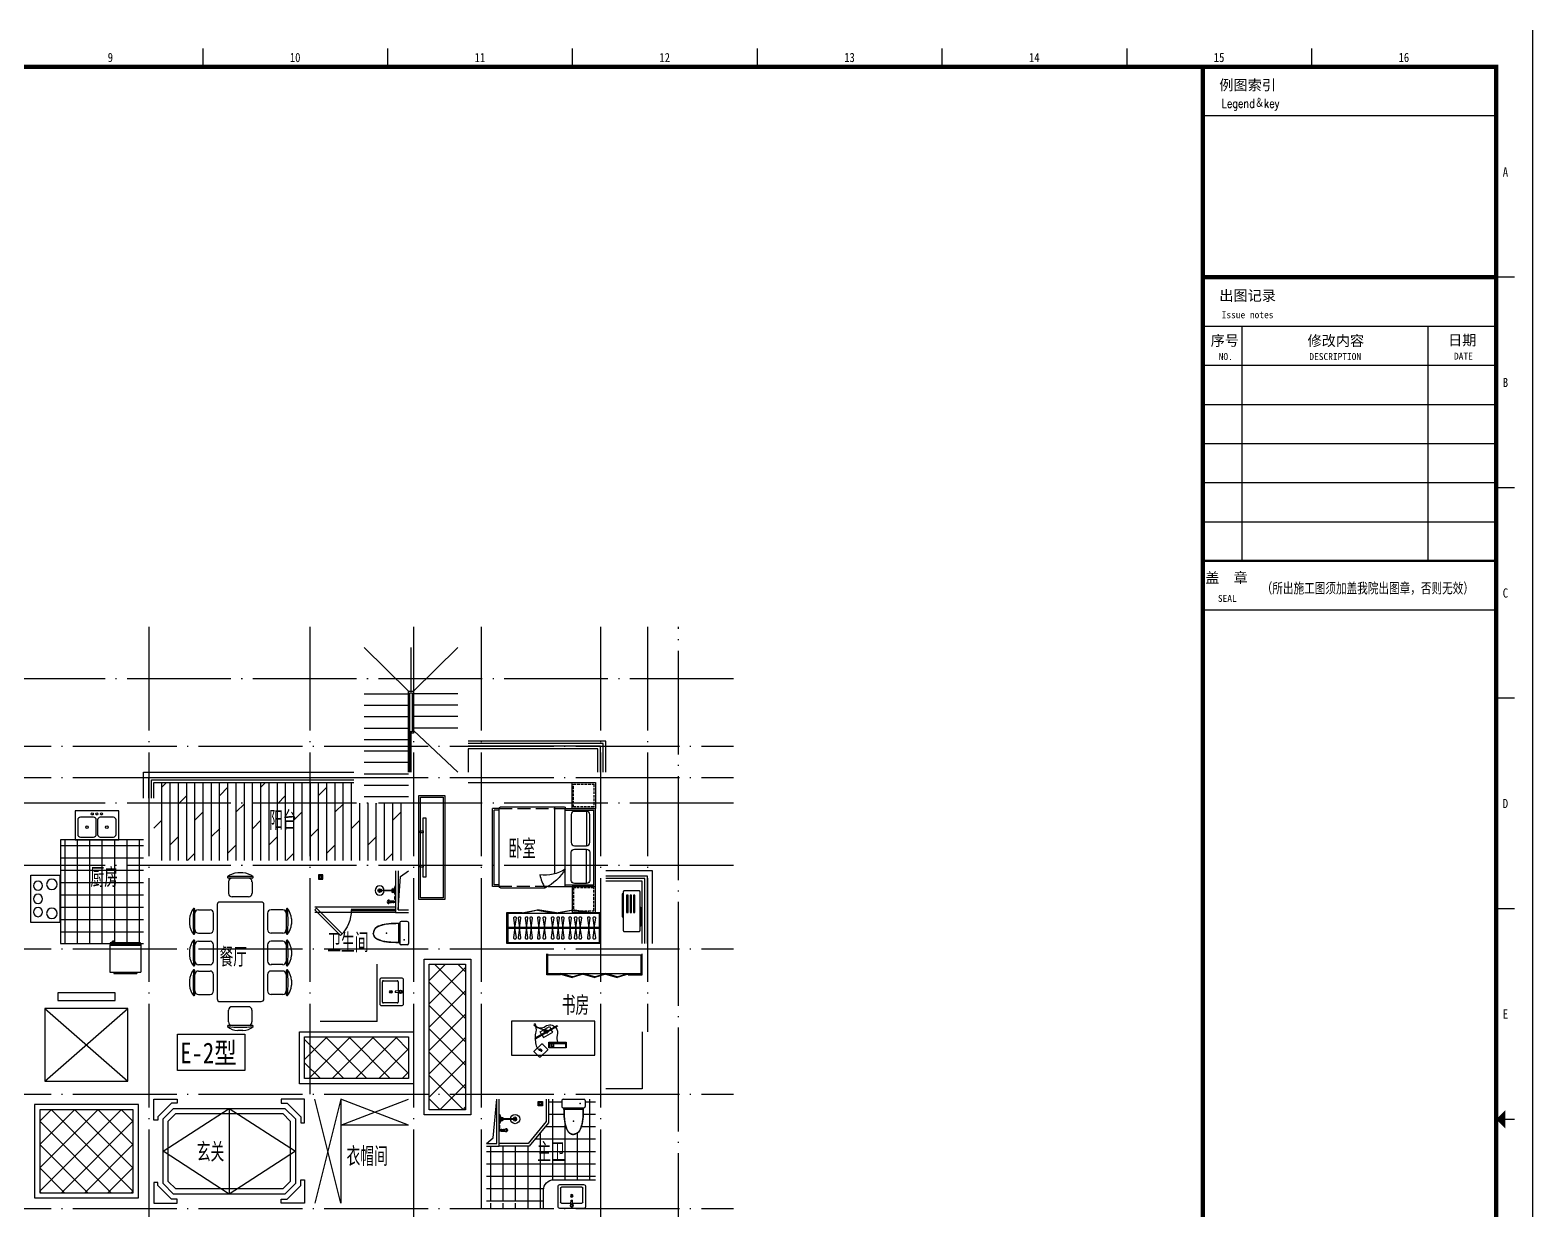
# Model space of a CAD drawing. Extents: x 921942 to 1159542, y -958603 to -790785.
# Drawn here: x 1130604 to 1159542, y -897436 to -874694 of the extents above; entities that cross this region are included whole.
import ezdxf
from ezdxf.enums import TextEntityAlignment as Align

# ---------------------------------------------------------------- set-up
doc = ezdxf.new("R2010")
doc.units = 0
doc.header["$LTSCALE"] = 1000
doc.header["$MEASUREMENT"] = 0
doc.linetypes.add('DASH', pattern=[0.35, 0.25, -0.1])
doc.linetypes.add('DOTE', pattern=[2.42, 2, -0.2, 0.02, -0.2])
doc.layers.get('0').update_dxf_attribs({"linetype": 'CONTINUOUS'})
for name, color, linetype in [('BALCONY', 6, 'CONTINUOUS'), ('DOTE', 1, 'DOTE'), ('PUB_TEXT', 7, 'CONTINUOUS'), ('STAIR', 2, 'CONTINUOUS'), ('TT', 7, 'CONTINUOUS'), ('WINDOW', 4, 'CONTINUOUS'), ('厨卫', 8, 'CONTINUOUS'), ('图框', 255, 'CONTINUOUS'), ('家具', 8, 'CONTINUOUS'), ('平面填充', 250, 'CONTINUOUS'), ('看线', 2, 'CONTINUOUS'), ('空调', 8, 'CONTINUOUS'), ('管道', 8, 'CONTINUOUS'), ('造型墙', 55, 'CONTINUOUS'), ('面积线', 3, 'CONTINUOUS')]:
    doc.layers.add(name, color=color, linetype=linetype)
doc.styles.add('SHEET1', font='romanc.shx', dxfattribs={"width": 0.65, "bigfont": 'tssdchn.shx'})
doc.styles.get("Standard").update_dxf_attribs({"font": 'GBENOR', "bigfont": 'GBCBIG'})
doc.styles.add('TKZ1', font='SIMHEI.TTF', dxfattribs={"width": 0.7})
doc.styles.add('图签栏', font='SimSun.ttf')
doc.styles.add('黑体', font='SIMHEI.TTF', dxfattribs={"width": 0.8})

# ---------------------------------------------------------------- blocks, each defined once
blk = doc.blocks.new('图框2')
at = {"layer": '图框', "color": 0}
for p, q in [((84100, 0), (84100, 59400)), ((47838, 58900), (47838, 58400)), ((52875, 58900), (52875, 58400)), ((57912, 58900), (57912, 58400)), ((62950, 58900), (62950, 58400)), ((67988, 58900), (67988, 58400)), ((73025, 58900), (73025, 58400)), ((78062, 58900), (78062, 58400)), ((75100, 57067), (83100, 57067)), ((75100, 52660), (83100, 52660)), ((83600, 52660), (83100, 52660)), ((75100, 51327), (83100, 51327)), ((76167, 51327), (76167, 44927)), ((81233, 51327), (81233, 44927)), ((75100, 50260), (83100, 50260)), ((75100, 49193), (83100, 49193)), ((75100, 48127), (83100, 48127)), ((75100, 47060), (83100, 47060)), ((83600, 46920), (83100, 46920)), ((75100, 45993), (83100, 45993)), ((75100, 44927), (83100, 44927)), ((75100, 43593), (83100, 43593)), ((75100, 43593), (83100, 43593)), ((83600, 41180), (83100, 41180)), ((83600, 35440), (83100, 35440))]:
    blk.add_line(p, q, dxfattribs=at)
at = {"layer": '图框', "color": 0, "const_width": 120}
blk.add_lwpolyline([(83100, 58400), (2500, 58400), (2500, 1000), (83100, 1000)], close=True, dxfattribs=at)
at = {"layer": '图框', "color": 0}
for points, const_width in [([(75100, 58400), (75100, 1000)], 120), ([(75100, 52660), (83100, 52660)], 120), ([(75100, 44927), (83100, 44927)], 66.7), ([(83350, 29700), (83600, 29700)], 30)]:
    blk.add_lwpolyline(points, dxfattribs=dict(at, const_width=const_width))
blk.add_solid([(83350, 29450), (83350, 29950), (83100, 29700)], dxfattribs=at)
at = {"layer": '图框', "color": 0, "style": 'TKZ1', "width": 0.85}
for s, p in [('9', (45319, 58650)), ('10', (50356, 58650)), ('11', (55394, 58650)), ('12', (60431, 58650)), ('13', (65469, 58650)), ('14', (70506, 58650)), ('15', (75544, 58650)), ('16', (80581, 58650)), ('A', (83350, 55530)), ('B', (83350, 49790)), ('C', (83350, 44050)), ('D', (83350, 38310)), ('E', (83350, 32570))]:
    blk.add_text(s, height=250, dxfattribs=at).set_placement(p, align=Align.MIDDLE)
at = {"layer": '图框', "color": 0, "style": '图签栏'}
for s, height, p in [('例图索引', 282.8, (75551, 57759)), ('出图记录', 282.8, (75551, 52019)), ('Issue notes', 188.55, (75615, 51542)), ('序号', 282.8, (75315, 50792)), ('修改内容', 282.8, (77955, 50787)), ('日期', 282.8, (81788, 50803)), ('NO.', 188.6, (75534, 50402)), ('DESCRIPTION', 188.55, (78005, 50402)), ('DATE', 188.6, (81948, 50413)), ('盖  章', 282.8, (75167, 44324)), ('SEAL', 188.6, (75511, 43809))]:
    blk.add_text(s, height=height, dxfattribs=at).set_placement(p)
at = {"layer": '图框', "color": 0}
for s, height, style, width, p in [('Legend＆key', 240, 'SHEET1', 0.8, (75615, 57282)), ('（所出施工图须加盖我院出图章，否则无效）', 282.83, '图签栏', 0.75, (76705, 44040))]:
    blk.add_text(s, height=height, dxfattribs=dict(at, style=style, width=width)).set_placement(p)
blk = doc.blocks.new('asfdgfhgfh')
at = {"layer": '厨卫', "lineweight": -3}
for p, q in [((-222, -50), (-222, -125)), ((-222, -72), (-192, -72)), ((-192, -50), (-192, -125)), ((-12, -37), (-12, -27)), ((4, -42), (4, -315)), ((14, -315), (14, -42)), ((31, -37), (31, -27))]:
    blk.add_line(p, q, dxfattribs=at)
at = {"layer": '厨卫', "color": 8}
for p, q in [((-6, -37), (-6, -27)), ((24, -34), (24, -27))]:
    blk.add_line(p, q, dxfattribs=at)
at = {"layer": '厨卫', "lineweight": -3}
for points in [[(-195, -40), (-195, -12), (-219, -12), (-219, -40)], [(-1, -27), (-46, -27), (-76, -22), (-76, -12)], [(-76, -12), (94, -12), (94, -22), (64, -27), (19, -27)], [(-19, -61), (-29, -61), (-29, -57), (-19, -57)], [(4, -82), (-19, -82), (-19, -37), (-6, -37)], [(24, -37), (37, -37), (37, -82), (14, -82)], [(37, -57), (47, -57), (47, -61), (37, -61)]]:
    blk.add_lwpolyline(points, dxfattribs=at)
for points in [[(-162, -12), (-162, -22), (-106, -22), (-106, -12)], [(40, -12), (40, -22), (-22, -22), (-22, -12)]]:
    blk.add_lwpolyline(points, close=True, dxfattribs=at)
at = {"layer": '厨卫', "color": 8}
for points in [[(4, -62), (-6, -62), (-6, -34), (-1, -34)], [(19, -34), (24, -34), (24, -62), (14, -62)]]:
    blk.add_lwpolyline(points, dxfattribs=at)
blk.add_lwpolyline([(19, -22), (19, -42), (-1, -42), (-1, -22)], close=True, dxfattribs=at)
for centre, radius in [((-207, -50), 15), ((-207, -99), 15), ((9, -315), 5)]:
    blk.add_circle(centre, radius, dxfattribs=at)
at = {"layer": '厨卫', "lineweight": -3}
blk.add_circle((9, -315), 89.5, dxfattribs=at)
for centre, start, end in [((-239, -119), 286.4181, 340.3267), ((-175, -119), 199.6733, 253.5819)]:
    blk.add_arc(centre, 17.7, start, end, dxfattribs=at)
at = {"layer": '厨卫', "color": 8}
for centre, radius, start, end in [((-207, -50), 17, 133.3359, 208.0725), ((-207, -99), 17, 151.9275, 28.0725), ((-207, -50), 17, 331.9275, 46.6641), ((9, -315), 35, 98.2132, 81.7868), ((9, -315), 9, 123.749, 56.251)]:
    blk.add_arc(centre, radius, start, end, dxfattribs=at)
at = {"layer": '厨卫', "lineweight": -3, "extrusion": (0, 0, -1)}
for centre, major_axis, ratio, start_param, end_param in [((-207, -147), (33.6, 0), 0.612909, -0.37962, 3.521213), ((-207, -138), (31.4, 0), 0.47884, -1.072899, 4.214492)]:
    blk.add_ellipse(centre, major_axis=major_axis, ratio=ratio, start_param=start_param, end_param=end_param, dxfattribs=at)
blk = doc.blocks.new('aswfdgdfh')
at = {"layer": '厨卫'}
blk.add_lwpolyline([(43, -43), (43, 43), (-43, 43), (-43, -43)], close=True, dxfattribs=at)
at = {"layer": '厨卫', "color": 8}
for points in [[(-33, 0), (-33, 1), (-17, 1), (-17, 0)], [(-24, 23), (-22, 24), (-11, 13), (-13, 12)], [(0, 33), (1, 33), (1, 17), (0, 17)], [(23, 24), (24, 22), (13, 11), (12, 13)], [(33, 0), (33, -1), (17, -1), (17, 0)], [(-23, -24), (-24, -22), (-13, -11), (-12, -13)], [(0, -33), (-1, -33), (-1, -17), (0, -17)], [(24, -23), (22, -24), (11, -13), (13, -12)]]:
    blk.add_lwpolyline(points, close=True, dxfattribs=at)
blk.add_circle((0, 0), 36.6, dxfattribs=at)
blk = doc.blocks.new('asfdgfh')
at = {"layer": '厨卫', "ltscale": 100}
for p, q in [((-266, -207, 0), (-266, -92, 0)), ((159, -67, 0), (-241, -67, 0)), ((159, -232, 0), (-241, -232, 0)), ((145, -40, 0), (-228, -40, 0)), ((184, -207, 0), (184, -92, 0))]:
    blk.add_line(p, q, dxfattribs=at)
for centre, radius, start, end in [((-241, -92, 0), 25, 90, 180), ((-241, -207, 0), 25, 180, 270), ((-261, -39, 0), 33.7, 303.6157, 10.847), ((178, -39, 0), 33.9, 169.3113, 235.1347), ((159, -92, 0), 25, 0, 90), ((159, -207, 0), 25, 270, 0)]:
    blk.add_arc(centre, radius, start, end, dxfattribs=at)
for points, knots in [([(-227, -33, 0), (-227, 85, 0), (-226, 243, 0), (-137, 424, 0), (-69, 441, 0), (-41, 448, 0)], [0, 0, 0, 0, 355.24272, 473.249847, 556.576042, 556.576042, 556.576042, 556.576042]), ([(-222, -41, 0), (-222, -2, 0), (-222, 29, 0), (-220, 90, 0), (-219, 121, 0), (-213, 182, 0), (-208, 213, 0), (-198, 258, 0), (-194, 273, 0), (-187, 296, 0), (-184, 303, 0), (-180, 315, 0), (-179, 319, 0), (-176, 326, 0), (-174, 330, 0), (-170, 341, 0), (-167, 348, 0), (-160, 363, 0), (-156, 369, 0), (-148, 382, 0), (-143, 389, 0), (-134, 400, 0), (-129, 405, 0), (-121, 412, 0), (-118, 414, 0), (-112, 418, 0), (-109, 420, 0), (-102, 423, 0), (-99, 425, 0), (-92, 428, 0), (-89, 429, 0), (-78, 433, 0), (-71, 435, 0), (-56, 440, 0), (-48, 441, 0), (-40, 443, 0)], [0, 0, 0, 0, 92.762674, 92.762674, 185.525347, 185.525347, 278.288021, 278.288021, 324.669358, 324.669358, 347.860026, 347.860026, 359.45536, 359.45536, 371.050694, 371.050694, 394.241363, 394.241363, 417.432031, 417.432031, 440.6227, 440.6227, 463.813368, 463.813368, 475.408702, 475.408702, 487.004036, 487.004036, 498.599371, 498.599371, 510.194705, 510.194705, 533.385373, 533.385373, 556.576042, 556.576042, 556.576042, 556.576042]), ([(140, -40, 0), (140, -2, 0), (139, 29, 0), (138, 90, 0), (136, 121, 0), (130, 182, 0), (125, 213, 0), (115, 258, 0), (111, 273, 0), (104, 296, 0), (101, 303, 0), (97, 315, 0), (96, 319, 0), (93, 326, 0), (92, 330, 0), (87, 341, 0), (84, 348, 0), (77, 363, 0), (73, 369, 0), (65, 382, 0), (61, 389, 0), (51, 400, 0), (46, 405, 0), (38, 412, 0), (35, 414, 0), (29, 418, 0), (26, 420, 0), (20, 423, 0), (16, 425, 0), (10, 428, 0), (6, 429, 0), (-4, 433, 0), (-12, 435, 0), (-27, 440, 0), (-35, 441, 0), (-43, 443, 0)], [0, 0, 0, 0, 92.762674, 92.762674, 185.525347, 185.525347, 278.288021, 278.288021, 324.669358, 324.669358, 347.860026, 347.860026, 359.45536, 359.45536, 371.050694, 371.050694, 394.241363, 394.241363, 417.432031, 417.432031, 440.6227, 440.6227, 463.813368, 463.813368, 475.408702, 475.408702, 487.004036, 487.004036, 498.599371, 498.599371, 510.194705, 510.194705, 533.385373, 533.385373, 556.576042, 556.576042, 556.576042, 556.576042]), ([(145, -33, 0), (144, 85, 0), (143, 243, 0), (54, 424, 0), (-13, 441, 0), (-41, 448, 0)], [0, 0, 0, 0, 355.24272, 473.249847, 556.576042, 556.576042, 556.576042, 556.576042])]:
    blk.add_open_spline(points, degree=3, knots=knots, dxfattribs=at)
at = {"layer": '厨卫'}
for p in [(-42, 189, 0), (-171, -149, 0)]:
    blk.add_point(p, dxfattribs=at)
blk = doc.blocks.new('dfdsf')
at = {"layer": '家具'}
for p, q in [((-6119, -27345), (-6119, -27726)), ((-5626, -27307), (-6081, -27307)), ((-5588, -27726), (-5588, -27345)), ((-6081, -27765), (-5626, -27765))]:
    blk.add_line(p, q, dxfattribs=at)
at = {"layer": '家具', "color": 8}
for p, q in [((-6068, -27695), (-6068, -27428)), ((-6049, -27409), (-5869, -27409)), ((-5872, -27364), (-5886, -27364)), ((-5867, -27351), (-5876, -27341)), ((-5867, -27377), (-5876, -27387)), ((-5870, -27392), (-5866, -27466)), ((-5866, -27466), (-5841, -27466)), ((-5854, -27345), (-5854, -27332)), ((-5854, -27383), (-5854, -27396)), ((-5837, -27392), (-5841, -27466)), ((-5831, -27341), (-5840, -27350)), ((-5831, -27387), (-5840, -27377)), ((-5838, -27409), (-5658, -27409)), ((-5835, -27364), (-5821, -27364)), ((-5639, -27428), (-5639, -27695)), ((-5658, -27714), (-6049, -27714))]:
    blk.add_line(p, q, dxfattribs=at)
for centre, radius in [((-5854, -27364), 32.3), ((-5854, -27364), 18.8), ((-5855, -27549), 25.4), ((-5855, -27549), 16)]:
    blk.add_circle(centre, radius, dxfattribs=at)
at = {"layer": '家具'}
for centre, start, end in [((-6081, -27345), 90, 180), ((-5626, -27345), 0, 90), ((-6081, -27726), 180, 270), ((-5626, -27726), 270, 0)]:
    blk.add_arc(centre, 38.1, start, end, dxfattribs=at)
at = {"layer": '家具', "color": 8}
for centre, start, end in [((-6049, -27428), 90, 180), ((-5658, -27428), 0, 90), ((-6049, -27695), 180, 270), ((-5658, -27695), 270, 0)]:
    blk.add_arc(centre, 19.1, start, end, dxfattribs=at)
blk = doc.blocks.new('dgfgf')
at = {"layer": '家具'}
blk.add_lwpolyline([(7597, -62676), (7147, -62676), (7147, -63176), (7597, -63176), (7597, -62676), (7517, -62676)], dxfattribs=at)
at = {"layer": '家具', "color": 251, "linetype": 'DASH', "ltscale": 0.2}
blk.add_lwpolyline([(7567, -62706), (7177, -62706), (7177, -63146), (7567, -63146)], close=True, dxfattribs=at)
blk = doc.blocks.new('A$C72813290')
at = {"layer": '家具'}
for p, q in [((1830, 2030), (599, 2030)), ((779, 753), (779, 2030)), ((579, 2000), (0, 2000)), ((0, 500), (0, 2000)), ((30, 530), (30, 1970)), ((579, 1970), (30, 1970)), ((170, 1945), (170, 1283)), ((579, 500), (579, 2010)), ((1850, 500), (1850, 2000)), ((1850, 2000), (1980, 2000)), ((1850, 1970), (1950, 1970)), ((1950, 530), (1950, 1970)), ((1980, 500), (1980, 2000)), ((170, 555), (170, 1217)), ((912, 500), (0, 500)), ((579, 530), (30, 530)), ((1830, 470), (967, 470)), ((1850, 530), (1950, 530)), ((1850, 500), (1980, 500))]:
    blk.add_line(p, q, dxfattribs=at)
at = {"layer": '家具', "linetype": 'DASH'}
for p, q in [((1850, 2000), (579, 2000)), ((912, 500), (1850, 500))]:
    blk.add_line(p, q, dxfattribs=at)
at = {"layer": '家具'}
for points in [[(170, 1945), (405, 1945, -0.414214), (465, 1885), (465, 1343, -0.414214), (405, 1283), (170, 1283, -0.414214), (110, 1343), (110, 1885, -0.414214)], [(170, 555), (405, 555, 0.414214), (465, 615), (465, 1157, 0.414214), (405, 1217), (170, 1217, 0.414214), (110, 1157), (110, 615, 0.414214)]]:
    blk.add_lwpolyline(points, format="xyb", close=True, dxfattribs=at)
blk.add_lwpolyline([(579, 833, 0.180302), (1071, 725, -0.088637), (967, 470, 28871.271551)], format="xyb", dxfattribs=at)
for centre, radius, start, end in [((599, 2010), 20, 90, 180), ((1819, 2001), 30.7, 357.6884, 69.6917), ((1392, 1313), 944, 210.6075, 243.2773), ((1819, 499), 30.7, 290.3566, 2.3152)]:
    blk.add_arc(centre, radius, start, end, dxfattribs=at)
blk.add_blockref('dgfgf', (-7147, 65176), dxfattribs=at)
at = {"layer": '家具', "xscale": -1, "rotation": 180}
blk.add_blockref('dgfgf', (-7147, -62676), dxfattribs=at)
blk = doc.blocks.new('sderg fhfgjghj')
at = {"layer": '家具'}
blk.add_line((934, 186), (934, 206), dxfattribs=at)
at = {"layer": '家具', "color": 8}
for p, q in [((-553, -83), (1212, -84)), ((-553, -103), (1212, -104))]:
    blk.add_line(p, q, dxfattribs=at)
at = {"layer": '家具'}
for points in [[(-390, 187), (-390, 207), (-573, 207), (-573, -393), (1232, -394), (1232, 206), (934, 206)], [(-388, 187), (934, 186), (1212, 186), (1212, -374), (-553, -373), (-553, 187), (-388, 187)]]:
    blk.add_lwpolyline(points, dxfattribs=at)
at = {"layer": '家具', "color": 8}
for points in [[(-479, -280), (-452, -93), (-479, 93, -0.459921), (-459, 117), (-445, 117, -0.459921), (-425, 93), (-452, -93), (-425, -280, -0.459921), (-445, -303), (-459, -303, -0.459921)], [(-372, -280), (-346, -93), (-372, 93, -0.459921), (-353, 117), (-338, 117, -0.459921), (-319, 93), (-346, -93), (-319, -280, -0.459921), (-338, -303), (-353, -303, -0.459921)], [(-209, -280), (-182, -93), (-209, 93, -0.459921), (-189, 117), (-175, 117, -0.459921), (-155, 93), (-182, -93), (-155, -280, -0.459921), (-175, -303), (-189, -303, -0.459921)], [(-120, -280), (-93, -93), (-120, 93, -0.459921), (-100, 117), (-86, 117, -0.459921), (-66, 93), (-93, -93), (-66, -280, -0.459921), (-86, -303), (-100, -303, -0.459921)], [(-13, -280), (13, -93), (-13, 93, -0.459921), (6, 117), (21, 117, -0.459921), (40, 93), (13, -93), (40, -280, -0.459921), (21, -303), (6, -303, -0.459921)], [(128, -280), (155, -93), (128, 93, -0.459921), (148, 117), (162, 117, -0.459921), (182, 93), (155, -93), (182, -280, -0.459921), (162, -303), (148, -303, -0.459921)], [(217, -280), (244, -93), (217, 93, -0.459921), (236, 117), (251, 117, -0.459921), (270, 93), (244, -93), (270, -280, -0.459921), (251, -303), (236, -303, -0.459921)], [(323, -280), (350, -93), (323, 93, -0.459921), (343, 117), (357, 117, -0.459921), (377, 93), (350, -93), (377, -280, -0.459921), (357, -303), (343, -303, -0.459921)], [(483, -280), (510, -93), (483, 93, -0.459921), (503, 117), (518, 117, -0.459921), (537, 93), (510, -93), (537, -280, -0.459921), (518, -303), (503, -303, -0.459921)], [(590, -280), (617, -93), (590, 93, -0.459921), (610, 117), (624, 117, -0.459921), (644, 93), (617, -93), (644, -280, -0.459921), (624, -303), (610, -303, -0.459921)], [(737, -280), (764, -93), (737, 93, -0.459921), (757, 117), (771, 117, -0.459921), (791, 93), (764, -93), (791, -280, -0.459921), (771, -303), (757, -303, -0.459921)], [(826, -280), (852, -93), (826, 93, -0.459921), (845, 117), (860, 117, -0.459921), (879, 93), (852, -93), (879, -280, -0.459921), (860, -303), (845, -303, -0.459921)], [(961, -280), (988, -93), (961, 93, -0.459921), (981, 117), (995, 117, -0.459921), (1015, 93), (988, -93), (1015, -280, -0.459921), (995, -303), (981, -303, -0.459921)], [(1049, -280), (1076, -93), (1049, 93, -0.459921), (1069, 117), (1083, 117, -0.459921), (1103, 93), (1076, -93), (1103, -280, -0.459921), (1083, -303), (1069, -303, -0.459921)]]:
    blk.add_lwpolyline(points, format="xyb", close=True, dxfattribs=at)
at = {"layer": '家具'}
for points in [[(-388, 196), (-40, 259), (-39, 250), (-386, 187)], [(276, 196), (-40, 259), (-42, 250), (274, 187)], [(278, 196), (640, 259), (642, 249), (280, 186)], [(934, 196), (640, 259), (638, 249), (932, 186)]]:
    blk.add_lwpolyline(points, close=True, dxfattribs=at)
blk = doc.blocks.new('A$C2FB07499')
at = {"layer": '家具', "ltscale": 0.5}
blk.add_lwpolyline([(500, 0), (0, 0), (0, 2000), (500, 2000)], close=True, dxfattribs=at)
at = {"layer": '家具', "color": 251, "ltscale": 40}
for points in [[(470, 30), (30, 30), (30, 1970), (470, 1970)], [(368, 1572), (415, 1572), (415, 428), (368, 428)], [(415, 1381), (480, 1381), (480, 1343), (415, 1343)], [(415, 717), (480, 717), (480, 679), (415, 679)]]:
    blk.add_lwpolyline(points, close=True, dxfattribs=at)
blk = doc.blocks.new('safdgfhgj')
at = {"layer": '家具'}
for p, q in [((-827, -219), (-827, 181)), ((990, 161), (-807, 161)), ((-807, -219), (-807, 161)), ((990, -219), (990, 181)), ((1010, -219), (1010, 181)), ((-556, -219), (-827, -219)), ((-556, -199), (-807, -199)), ((-556, -199), (-556, -219)), ((742, -199), (-556, -199)), ((742, -219), (1010, -219))]:
    blk.add_line(p, q, dxfattribs=at)
for points in [[(-556, -209), (-347, -272), (-345, -262), (-554, -199)], [(-124, -209), (-347, -272), (-348, -262), (-125, -199)], [(-124, -209), (86, -272), (88, -262), (-122, -199)], [(309, -209), (86, -272), (84, -262), (307, -199)], [(309, -209), (519, -272), (520, -262), (311, -199)], [(742, -209), (519, -272), (517, -262), (740, -199)]]:
    blk.add_lwpolyline(points, close=True, dxfattribs=at)
blk.add_lwpolyline([(990, -199), (742, -199), (742, -219)], dxfattribs=at)
blk = doc.blocks.new('空调机')
at = {"layer": '空调', "color": 8}
for p, q in [((2416486, -275315), (2416486, -275325)), ((2416849, -275305), (2416496, -275305)), ((2416859, -275325), (2416859, -275315))]:
    blk.add_line(p, q, dxfattribs=at)
blk.add_lwpolyline([(2416186, -275325), (2416946, -275325, -0.414214), (2416966, -275345), (2416966, -275615, -0.414214), (2416946, -275635), (2416186, -275635, -0.414214), (2416166, -275615), (2416166, -275345, -0.414214)], format="xyb", close=True, dxfattribs=at)
for points in [[(2416256, -275445), (2416592, -275445), (2416592, -275416), (2416256, -275416)], [(2416256, -275511), (2416592, -275511), (2416592, -275482), (2416256, -275482)], [(2416235, -275664), (2416675, -275664), (2416675, -275649), (2416235, -275649)], [(2416256, -275577), (2416592, -275577), (2416592, -275548), (2416256, -275548)]]:
    blk.add_lwpolyline(points, close=True, dxfattribs=at)
for centre, start, end in [((2416496, -275315), 90, 180), ((2416849, -275315), 0, 90)]:
    blk.add_arc(centre, 10, start, end, dxfattribs=at)
blk = doc.blocks.new('monitor')
at = {"layer": '家具'}
for p, q in [((1213982, -498635), (1213982, -498650)), ((1214012, -498635), (1214012, -498650))]:
    blk.add_line(p, q, dxfattribs=at)
for points in [[(1213797, -498665), (1214197, -498665), (1214197, -498650), (1213797, -498650)], [(1213982, -498635), (1214012, -498635), (1214012, -498620), (1213982, -498620)], [(1213987, -498635), (1214007, -498635), (1214007, -498650), (1213987, -498650)]]:
    blk.add_lwpolyline(points, close=True, dxfattribs=at)
for points in [[(1214082, -498650), (1214082, -498605), (1213912, -498605), (1213912, -498650)], [(1214082, -498665), (1214082, -498710), (1213912, -498710), (1213912, -498665)]]:
    blk.add_lwpolyline(points, dxfattribs=at)
for start, end in [(120, 180), (210, 330), (0, 60)]:
    blk.add_arc((1213997, -498650), 30, start, end, dxfattribs=at)
blk = doc.blocks.new('keyborad')
at = {"layer": '家具'}
for points in [[(1214046, -499984), (1214325, -499984), (1214325, -499891), (1214046, -499891)], [(1214055, -499905), (1214247, -499905), (1214247, -499912), (1214055, -499912)], [(1214055, -499920), (1214247, -499920), (1214247, -499977), (1214055, -499977)], [(1214252, -499905), (1214283, -499905), (1214283, -499912), (1214252, -499912)], [(1214252, -499920), (1214283, -499920), (1214283, -499962), (1214252, -499962)], [(1214287, -499920), (1214318, -499920), (1214318, -499977), (1214287, -499977)]]:
    blk.add_lwpolyline(points, close=True, dxfattribs=at)
blk = doc.blocks.new('com')
at = {"layer": '家具'}
for p, q in [((1214280, -499611), (1214282, -499613)), ((1214281, -499613), (1214289, -499632))]:
    blk.add_line(p, q, dxfattribs=at)
for points in [[(1213891, -499544, -0.353754), (1213926, -499692, 0.387634), (1213919, -499858, 0.387634)], [(1213891, -499544, -0.222136), (1213950, -499639, 0.247528), (1214002, -499714, 1.194978)], [(1213891, -499544, 0.157264), (1213998, -499559, -0.115899), (1214201, -499561, -0.228917), (1214276, -499604, 0.669925)], [(1214288, -499653, -0.102482), (1214276, -499632, -0.140335), (1214276, -499620, -0.497592), (1214290, -499614, 0.497592)], [(1214305, -499645, 0.102482), (1214298, -499623, 0.140335), (1214290, -499614, 0.497592), (1214276, -499620, -0.497592)], [(1214305, -499645, -0.825627), (1214288, -499653, -4.21376)], [(1213930, -499869, 0.285337), (1214057, -499894, -0.150591), (1214161, -499902)]]:
    blk.add_lwpolyline(points, format="xyb", dxfattribs=at)
blk.add_lwpolyline([(1214292, -499741), (1214398, -499630, 0.414214), (1214398, -499611), (1214320, -499536, 0.414214), (1214301, -499537), (1214195, -499647, 0.414214), (1214195, -499666), (1214273, -499741, 0.414214)], format="xyb", close=True, dxfattribs=at)
blk.add_lwpolyline([(1214276, -499605), (1214279, -499611), (1214281, -499610), (1214277, -499604)], close=True, dxfattribs=at)
blk.add_circle((1213891, -499544), 15, dxfattribs=at)
blk.add_arc((1214283, -499617), 17, 248.1471, 338.0484, dxfattribs=at)
at = {"layer": '家具', "rotation": 59.99999999993759}
blk.add_blockref('monitor', (175155, -1301750), dxfattribs=at)
at = {"layer": '看线', "rotation": 90}
blk.add_blockref('keyborad', (714270, -1714087), dxfattribs=at)
blk = doc.blocks.new('DR2045')
at = {"color": 0, "linetype": 'ByBlock'}
for p, q in [((0, 0), (-1.06, -1.06)), ((0, 0), (16.97, -16.97)), ((-1.06, -1.06), (15.91, -18.03))]:
    blk.add_line(p, q, dxfattribs=at)
blk.add_arc((0, 0), 24, 270, 315, dxfattribs=at)
blk = doc.blocks.new('A$C6F030B8F')
for p, q in [((273, 1809), (373, 1809)), ((882, 1809), (981, 1809)), ((1454, 1809), (1553, 1809)), ((93, 1709), (553, 1709)), ((98, 1641), (98, 1416)), ((548, 1641), (548, 1416)), ((701, 1709), (1161, 1709)), ((706, 1641), (706, 1416)), ((1156, 1641), (1156, 1416)), ((1274, 1709), (1734, 1709)), ((1279, 1641), (1279, 1416)), ((1729, 1641), (1729, 1416)), ((-50, 1229), (-50, 429)), ((1816, 1279), (0, 1279)), ((166, 1349), (481, 1349)), ((774, 1349), (1089, 1349)), ((1346, 1349), (1661, 1349)), ((1866, 429), (1866, 1229)), ((-610, 875), (-610, 775)), ((-510, 1055), (-510, 595)), ((-442, 1050), (-217, 1050)), ((-150, 982), (-150, 667)), ((1965, 982), (1965, 667)), ((2258, 1050), (2033, 1050)), ((2325, 1055), (2325, 595)), ((2425, 875), (2425, 775)), ((-442, 600), (-217, 600)), ((2258, 600), (2033, 600)), ((0, 379), (1816, 379)), ((481, 310), (166, 310)), ((1089, 310), (774, 310)), ((1661, 310), (1346, 310)), ((98, 17), (98, 242)), ((548, 17), (548, 242)), ((706, 17), (706, 242)), ((1156, 17), (1156, 242)), ((1279, 17), (1279, 242)), ((1729, 17), (1729, 242)), ((553, -50), (93, -50)), ((373, -150), (273, -150)), ((1161, -50), (701, -50)), ((981, -150), (882, -150)), ((1734, -50), (1274, -50)), ((1553, -150), (1454, -150))]:
    blk.add_line(p, q)
for centre, radius, start, end in [((283, 1493), 316, 91.7651, 130.7265), ((323, -969), 2713, 84.8023, 95.1977), ((363, 1493), 316, 49.2735, 88.2349), ((892, 1493), 316, 91.7651, 130.7265), ((931, -969), 2713, 84.8023, 95.1977), ((971, 1493), 316, 49.2735, 88.2349), ((1464, 1493), 316, 91.7651, 130.7265), ((1504, -969), 2713, 84.8023, 95.1977), ((1544, 1493), 316, 49.2735, 88.2349), ((84, 1725), 10, 130.7265, 202.67), ((93, 1729), 20, 202.67, 270), ((166, 1641), 67.5, 90, 180), ((481, 1641), 67.5, 0, 90), ((553, 1729), 20, 270, 337.33), ((562, 1725), 10, 337.33, 49.2735), ((692, 1725), 10, 130.7265, 202.67), ((701, 1729), 20, 202.67, 270), ((774, 1641), 67.5, 90, 180), ((1089, 1641), 67.5, 0, 90), ((1161, 1729), 20, 270, 337.33), ((1171, 1725), 10, 337.33, 49.2735), ((1265, 1725), 10, 130.7265, 202.67), ((1274, 1729), 20, 202.67, 270), ((1346, 1641), 67.5, 90, 180), ((1661, 1641), 67.5, 0, 90), ((1734, 1729), 20, 270, 337.33), ((1743, 1725), 10, 337.33, 49.2735), ((0, 1229), 50, 90, 180), ((166, 1416), 67.5, 180, 270), ((481, 1416), 67.5, 270, 0), ((774, 1416), 67.5, 180, 270), ((1089, 1416), 67.5, 270, 0), ((1346, 1416), 67.5, 180, 270), ((1661, 1416), 67.5, 270, 0), ((1816, 1229), 50, 0, 90), ((-294, 865), 316, 139.2735, 178.2349), ((2168, 825), 2713, 174.8023, 185.1977), ((-526, 1064), 10, 67.33, 139.2735), ((-530, 1055), 20, 0, 67.33), ((-442, 982), 67.5, 90, 180), ((-217, 982), 67.5, 0, 90), ((2033, 982), 67.5, 90, 180), ((2258, 982), 67.5, 0, 90), ((2345, 1055), 20, 112.67, 180), ((2341, 1064), 10, 40.7265, 112.67), ((2110, 865), 316, 1.7651, 40.7265), ((-353, 825), 2713, 354.8023, 5.1977), ((-294, 785), 316, 181.7651, 220.7265), ((-526, 586), 10, 220.7265, 292.67), ((-530, 595), 20, 292.67, 0), ((-442, 667), 67.5, 180, 270), ((-217, 667), 67.5, 270, 0), ((2033, 667), 67.5, 180, 270), ((2258, 667), 67.5, 270, 0), ((2345, 595), 20, 180, 247.33), ((2341, 586), 10, 247.33, 319.2735), ((2110, 785), 316, 319.2735, 358.2349), ((0, 429), 50, 180, 270), ((166, 242), 67.5, 90, 180), ((481, 242), 67.5, 0, 90), ((774, 242), 67.5, 90, 180), ((1089, 242), 67.5, 0, 90), ((1346, 242), 67.5, 90, 180), ((1661, 242), 67.5, 0, 90), ((1816, 429), 50, 270, 0), ((166, 17), 67.5, 180, 270), ((481, 17), 67.5, 270, 0), ((774, 17), 67.5, 180, 270), ((1089, 17), 67.5, 270, 0), ((1346, 17), 67.5, 180, 270), ((1661, 17), 67.5, 270, 0), ((84, -66), 10, 157.33, 229.2735), ((93, -70), 20, 90, 157.33), ((283, 165), 316, 229.2735, 268.2349), ((323, 2628), 2713, 264.8023, 275.1977), ((363, 165), 316, 271.7651, 310.7265), ((553, -70), 20, 22.67, 90), ((562, -66), 10, 310.7265, 22.67), ((692, -66), 10, 157.33, 229.2735), ((701, -70), 20, 90, 157.33), ((892, 165), 316, 229.2735, 268.2349), ((931, 2628), 2713, 264.8023, 275.1977), ((971, 165), 316, 271.7651, 310.7265), ((1161, -70), 20, 22.67, 90), ((1171, -66), 10, 310.7265, 22.67), ((1274, -70), 20, 90, 157.33), ((1265, -66), 10, 157.33, 229.2735), ((1464, 165), 316, 229.2735, 268.2349), ((1504, 2628), 2713, 264.8023, 275.1977), ((1544, 165), 316, 271.7651, 310.7265), ((1734, -70), 20, 22.67, 90), ((1743, -66), 10, 310.7265, 22.67)]:
    blk.add_arc(centre, radius, start, end)
blk = doc.blocks.new('aswqdfrsgfh')
at = {"layer": '厨卫', "linetype": 'ByBlock'}
for p, q in [((-513, 299), (-513, -260)), ((401, 299), (-513, 299)), ((401, -260), (401, 299)), ((-513, -260), (401, -260))]:
    blk.add_line(p, q, dxfattribs=at)
for centre, radius in [((-310, 159), 88.9), ((-56, 159), 88.9), ((198, 159), 88.9), ((-336, -108), 102), ((223, -108), 102)]:
    blk.add_circle(centre, radius, dxfattribs=at)
blk = doc.blocks.new('wasfsdgdfh')
at = {"layer": '厨卫', "linetype": 'ByBlock'}
for p, q in [((-317, 406), (241, 406)), ((-317, -432), (-317, 406)), ((-190, 51), (-190, 305)), ((-140, 356), (140, 356)), ((190, 305), (190, 51)), ((241, 406), (241, -432)), ((140, 0), (-140, 0)), ((-190, -330), (-190, -76)), ((-140, -25), (140, -25)), ((190, -76), (190, -330)), ((241, -432), (-317, -432)), ((140, -381), (-140, -381))]:
    blk.add_line(p, q, dxfattribs=at)
at = {"layer": '厨卫', "linetype": 'ByBlock', "extrusion": (0, 0, -1)}
for centre, major_axis, start_param, end_param in [((-140, 305), (0.1, 50.8), 4.711206, 6.282002), ((140, 305), (-0.1, 50.8), 0.001187, 1.571983), ((-254, 76), (-13.5, 13.5), 3.926991, 10.210176), ((-254, -13), (-13.5, 13.5), 3.926991, 10.210176), ((-140, 51), (-0.1, 50.8), 3.142779, 4.713576), ((0, 178), (-18, 18), 3.926991, 10.210176), ((140, 51), (0.1, 50.8), 1.569613, 3.140409), ((-254, -102), (-13.5, 13.5), 3.926991, 10.210176), ((-140, -76), (0.1, 50.8), 4.711206, 6.282002), ((0, -203), (-18, 18), 3.926991, 10.210176), ((140, -76), (-0.1, 50.8), 0.001187, 1.571983), ((-140, -330), (-0.1, 50.8), 3.142779, 4.713576), ((140, -330), (0.1, 50.8), 1.569613, 3.140409)]:
    blk.add_ellipse(centre, major_axis=major_axis, ratio=1, start_param=start_param, end_param=end_param, dxfattribs=at)
blk = doc.blocks.new('A$C0C200289')
at = {"layer": '家具'}
for p, q in [((-150, 72), (-150, 597)), ((600, 597), (-150, 597)), ((500, 623), (-48, 623)), ((-48, 613), (-48, 623)), ((500, 613), (-48, 613)), ((500, 613), (500, 623)), ((600, 72), (600, 597)), ((-144, 72), (-150, 72)), ((-150, 53), (-150, 62)), ((-144, 62), (-150, 62)), ((-144, 62), (-144, 72)), ((568, 22), (-118, 22)), ((499, 22), (499, 0)), ((535, 22), (535, 0)), ((594, 62), (594, 72)), ((594, 72), (600, 72)), ((594, 62), (600, 62)), ((600, 53), (600, 62)), ((499, 0), (535, 0))]:
    blk.add_line(p, q, dxfattribs=at)
at = {"layer": '家具', "color": 251}
for p, q in [((594, 72), (-144, 72)), ((594, 62), (-144, 62))]:
    blk.add_line(p, q, dxfattribs=at)
at = {"layer": '家具'}
for centre, start, end in [((-118, 53), 180, 270), ((568, 53), 270, 0)]:
    blk.add_arc(centre, 31.5, start, end, dxfattribs=at)

msp = doc.modelspace()

# ---------------------------------------------------------------- hatches: boundary and pattern name
at = {"layer": '平面填充'}
h = msp.add_hatch(dxfattribs=at)
h.set_pattern_fill('DOLMIT', color=256, scale=200, angle=90, style=0)
h.set_pattern_definition([(90, (2421545.9, 5430.47), (158.748412, 1e-14), []), (45, (2421545.9, 5430.47), (317.49661, -317.49661), [224.50425, -449.008])])
h.paths.add_polyline_path([(1135990, -889586), (1137890, -889586), (1137890, -890686), (1137440, -890686), (1136540, -890686), (1135990, -890686)])
h.paths.add_polyline_path([(1132990, -889586), (1135990, -889586), (1135990, -890686), (1135640, -890686), (1133240, -890686), (1132990, -890686)])
h.paths.add_polyline_path([(1132990, -889186), (1135990, -889186), (1135990, -889586), (1132990, -889586), (1132990, -889486)])
h.paths.add_polyline_path([(1135990, -889186), (1136840, -889186), (1136840, -889586), (1135990, -889586)])
h.paths.add_polyline_path([(1137611, -890006), (1137274, -890006), (1137274, -889565), (1137611, -889565)], flags=9)
h.paths.add_polyline_path([(1135807, -890221), (1135163, -890221), (1135163, -889662), (1135807, -889662)], flags=24)
h = msp.add_hatch(dxfattribs=at)
h.set_pattern_fill('NET', color=256, scale=75, style=0)
h.set_pattern_definition([(0, (-163166, 5430.47), (0, 238.125), []), (90, (-163166, 5430.47), (-238.125, 1e-14), [])])
edge = h.paths.add_edge_path()
edge.add_line((1132790, -891086), (1132790, -890786))
edge.add_line((1132790, -890786), (1131190, -890786))
edge.add_line((1131190, -890786), (1131190, -892286))
edge.add_line((1131190, -892286), (1132141, -892286))
edge.add_ellipse((1132164, -892297), major_axis=(0, 31.5), ratio=0.8, start_angle=0, end_angle=70.2864, ccw=False)
edge.add_line((1132164, -892265), (1132191, -892265))
edge.add_line((1132191, -892265), (1132191, -892243))
edge.add_line((1132191, -892243), (1132220, -892243))
edge.add_line((1132220, -892243), (1132220, -892265))
edge.add_line((1132220, -892265), (1132714, -892265))
edge.add_ellipse((1132714, -892297), major_axis=(0, 31.5), ratio=0.8, start_angle=289.7136, end_angle=360, ccw=False)
edge.add_line((1132738, -892286), (1132790, -892286))
edge.add_line((1132790, -892286), (1132790, -892086))
edge.add_line((1132790, -892086), (1132790, -891086))
h.paths.add_polyline_path([(1132790, -890286), (1131190, -890286), (1131190, -890786), (1132790, -890786)])
h.paths.add_polyline_path([(1131691, -891310), (1132370, -891310), (1132370, -890769), (1131691, -890769)], flags=9)
h = msp.add_hatch(dxfattribs=at)
h.set_pattern_fill('NET', color=256, scale=100, angle=45, style=0)
h.set_pattern_definition([(135, (1793607.36, -324788.2), (224.5064, 224.5064), []), (45, (1793607.36, -324788.2), (224.5064, -224.5064), [])])
h.paths.add_polyline_path([(1138990, -895486), (1138290, -895486), (1138290, -892686), (1138990, -892686)])
h = msp.add_hatch(dxfattribs=at)
h.set_pattern_fill('NET', color=256, scale=100, angle=45, style=0)
h.set_pattern_definition([(135, (1962940.13, -120452.85), (224.5064, 224.5064), []), (45, (1962940.13, -120452.85), (224.5064, -224.5064), [])])
h.paths.add_polyline_path([(1137890, -894886), (1135890, -894886), (1135890, -894086), (1137890, -894086)])
h = msp.add_hatch(dxfattribs=at)
h.set_pattern_fill('NET', color=256, scale=75, style=0)
h.set_pattern_definition([(180, (1793607.36, -324788.2), (0, 238.125), []), (90, (1793607.36, -324788.2), (238.125, 1e-14), [])])
edge = h.paths.add_edge_path()
edge.add_line((1139390, -896488), (1139390, -896186))
edge.add_line((1139390, -896186), (1139640, -896186))
edge.add_line((1139640, -896186), (1140215, -896186))
edge.add_line((1140215, -896186), (1140590, -895736))
edge.add_line((1140590, -895736), (1140590, -895286))
edge.add_line((1140590, -895286), (1140868, -895286))
edge.add_arc((1140868, -895311), 25, 450, 540)
edge.add_line((1140843, -895311), (1140843, -895426))
edge.add_arc((1140868, -895426), 25, 540, 630)
edge.add_arc((1140849, -895479), 33.9, 349.3113, 415.1347, ccw=False)
edge.add_spline(control_points=[(1140882, -895485), (1140883, -895603), (1140883, -895760), (1140972, -895942), (1141040, -895959), (1141068, -895966)], knot_values=[0, 0, 0, 0, 355.24272, 473.249847, 556.576042, 556.576042, 556.576042, 556.576042], degree=3, periodic=0)
edge.add_spline(control_points=[(1141068, -895966), (1141096, -895959), (1141164, -895942), (1141253, -895760), (1141254, -895603), (1141254, -895485)], knot_values=[0, 0, 0, 0, 83.326195, 201.333322, 556.576042, 556.576042, 556.576042, 556.576042], degree=3, periodic=0)
edge.add_arc((1141287, -895479), 33.7, 124.4786, 190.847, ccw=False)
edge.add_arc((1141268, -895426), 25, 270.1822, 360)
edge.add_line((1141293, -895426), (1141293, -895311))
edge.add_arc((1141268, -895311), 25, 360, 450)
edge.add_line((1141268, -895286), (1141490, -895286))
edge.add_line((1141490, -895286), (1141490, -895886))
edge.add_line((1141490, -895886), (1141490, -896286))
edge.add_line((1141490, -896286), (1141490, -896836))
edge.add_line((1141490, -896836), (1140690, -896836))
edge.add_arc((1140690, -897036), 200, 450, 540)
edge.add_line((1140490, -897036), (1140490, -897386))
edge.add_line((1140490, -897386), (1139390, -897386))
edge.add_line((1139390, -897386), (1139390, -897286))
edge.add_line((1139390, -897286), (1140120, -897286))
edge.add_line((1140120, -897286), (1140120, -897246))
edge.add_line((1140120, -897246), (1140120, -897246))
edge.add_arc((1139340, -897266), 780, 361.4693, 446.3247)
edge = h.paths.add_edge_path()
edge.add_line((1139390, -896488), (1139390, -897246))
edge.add_line((1139390, -897246), (1140120, -897246))
edge.add_arc((1139340, -897266), 780, 1.4693, 86.3247)
h = msp.add_hatch(dxfattribs=at)
h.set_pattern_fill('NET', color=256, scale=100, angle=45, style=0)
h.set_pattern_definition([(135, (1793307.36, -324788.2), (224.5064, 224.5064), []), (45, (1793307.36, -324788.2), (224.5064, -224.5064), [])])
h.paths.add_polyline_path([(1130790, -897086), (1132590, -897086), (1132590, -895486), (1130790, -895486)])

# ---------------------------------------------------------------- linework, layer by layer
at = {"layer": 'BALCONY', "color": 8}
for points in [[(1132790, -889486), (1132790, -888986), (1136840, -888986)], [(1132990, -889486), (1132990, -889186), (1136840, -889186)], [(1142590, -892286), (1142590, -890886), (1141690, -890886)], [(1142390, -892286), (1142390, -891086), (1141690, -891086)]]:
    msp.add_lwpolyline(points, dxfattribs=at)
at = {"layer": 'BALCONY'}
for points in [[(1132890, -889486), (1132890, -889086), (1136840, -889086)], [(1132940, -889486), (1132940, -889136), (1136840, -889136)], [(1142490, -892286), (1142490, -890986), (1141690, -890986)], [(1142440, -892286), (1142440, -891036), (1141690, -891036)]]:
    msp.add_lwpolyline(points, dxfattribs=at)
at = {"layer": 'DOTE', "linetype": 'DOTE'}
for p, q in [((1132890, -886186), (1132890, -905586)), ((1135990, -886186), (1135990, -895186)), ((1137990, -886186), (1137990, -905586)), ((1139290, -886186), (1139290, -897386)), ((1141590, -886186), (1141590, -905586)), ((1142490, -886186), (1142490, -893986)), ((1143090, -905586), (1143090, -886186)), ((1144152, -887186), (1114490, -887186)), ((1114490, -888486), (1144152, -888486)), ((1114490, -889086), (1144152, -889086)), ((1144152, -889586), (1114490, -889586)), ((1144152, -890786), (1114490, -890786)), ((1114490, -892386), (1144152, -892386)), ((1114490, -895186), (1144152, -895186)), ((1114490, -897386), (1144152, -897386))]:
    msp.add_line(p, q, dxfattribs=at)
at = {"layer": 'PUB_TEXT'}
msp.add_lwpolyline([(1133441, -894032), (1134741, -894032), (1134741, -894732), (1133441, -894732)], close=True, dxfattribs=at)
at = {"layer": 'STAIR'}
for p, q in [((1137890, -887426), (1137040, -886586)), ((1137940, -887426), (1137940, -886586)), ((1137990, -887426), (1138840, -886586)), ((1137040, -887476), (1137890, -887476)), ((1138840, -887476), (1137990, -887476)), ((1137040, -887696), (1137890, -887696)), ((1138840, -887696), (1137990, -887696)), ((1137040, -887916), (1137890, -887916)), ((1138840, -887916), (1137990, -887916)), ((1137040, -888136), (1137890, -888136)), ((1137040, -888356), (1137890, -888356)), ((1137940, -888986), (1137940, -888236)), ((1138840, -888136), (1137990, -888136)), ((1137990, -888186), (1138840, -888986)), ((1137040, -888576), (1137890, -888576)), ((1137040, -888796), (1137890, -888796)), ((1137040, -889016), (1137890, -889016)), ((1137040, -889236), (1137890, -889236)), ((1137040, -889456), (1137890, -889456)), ((1131140, -893236), (1131140, -893386)), ((1132240, -893236), (1131140, -893236)), ((1132240, -893386), (1132240, -893236)), ((1132240, -893386), (1132240, -893236)), ((1130890, -893536), (1130890, -894936)), ((1132490, -893536), (1130890, -893536)), ((1130890, -893536), (1132490, -894936)), ((1130890, -894936), (1132490, -893536)), ((1131140, -893386), (1132240, -893386)), ((1132490, -894936), (1132490, -893536)), ((1132490, -894936), (1132490, -893536)), ((1130890, -894936), (1132490, -894936))]:
    msp.add_line(p, q, dxfattribs=at)
at = {"layer": 'WINDOW'}
msp.add_line((1137290, -893786), (1136190, -893786), dxfattribs=at)
for points in [[(1141690, -888986), (1141690, -888386), (1139040, -888386)], [(1141640, -888986), (1141640, -888436), (1139040, -888436)], [(1141590, -888986), (1141590, -888486), (1139040, -888486)], [(1141540, -888986), (1141540, -888536), (1139040, -888536), (1139040, -888986)], [(1140590, -895286), (1140590, -895736), (1140215, -896186), (1139640, -896186)], [(1140540, -895286), (1140540, -895712), (1140198, -896136), (1139640, -896136)]]:
    msp.add_lwpolyline(points, dxfattribs=at)
at = {"layer": '厨卫', "color": 3}
for p, q in [((1137640, -891586), (1136090, -891586)), ((1137640, -891686), (1136090, -891686))]:
    msp.add_line(p, q, dxfattribs=at)
at = {"layer": '厨卫', "linetype": 'ByBlock'}
for p, q in [((1136790, -891621), (1137640, -891621)), ((1136790, -891651), (1137640, -891651))]:
    msp.add_line(p, q, dxfattribs=at)
at = {"layer": '厨卫'}
msp.add_line((1137290, -893786), (1137290, -892686), dxfattribs=at)
msp.add_lwpolyline([(1132790, -890286), (1131190, -890286), (1131190, -892286), (1132790, -892286)], dxfattribs=at)
at = {"layer": '家具'}
for p, q in [((1136590, -897286), (1136090, -895286)), ((1136590, -895286), (1136090, -897286)), ((1136590, -895286), (1136590, -897286)), ((1137890, -895786), (1136590, -895286)), ((1136590, -895786), (1137890, -895286)), ((1137890, -895786), (1136590, -895786))]:
    msp.add_line(p, q, dxfattribs=at)
msp.add_lwpolyline([(1139876, -893784), (1139876, -894434), (1141476, -894434), (1141476, -893784)], close=True, dxfattribs=at)
msp.add_lwpolyline([(1140490, -897386), (1140490, -897036, -0.414214), (1140690, -896836), (1141490, -896836)], format="xyb", dxfattribs=at)
at = {"layer": '平面填充'}
msp.add_line((1134440, -895461), (1134440, -897111), dxfattribs=at)
for points in [[(1139090, -895586), (1138190, -895586), (1138190, -892586), (1139090, -892586)], [(1138990, -895486), (1138290, -895486), (1138290, -892686), (1138990, -892686)], [(1137990, -894986), (1135790, -894986), (1135790, -893986), (1137990, -893986)], [(1137890, -894886), (1135890, -894886), (1135890, -894086), (1137890, -894086)], [(1130690, -897186), (1132690, -897186), (1132690, -895386), (1130690, -895386)], [(1130790, -897086), (1132590, -897086), (1132590, -895486), (1130790, -895486)], [(1133165, -896907), (1133165, -895665), (1133369, -895461), (1135511, -895461), (1135715, -895665), (1135715, -896907), (1135511, -897111), (1133369, -897111)], [(1134440, -895461), (1135715, -896286), (1134440, -897111), (1133165, -896286)], [(1133265, -896866), (1133265, -895706), (1133410, -895561), (1135470, -895561), (1135615, -895706), (1135615, -896866), (1135470, -897011), (1133410, -897011)]]:
    msp.add_lwpolyline(points, close=True, dxfattribs=at)
at = {"layer": '看线'}
msp.add_line((1139040, -889186), (1141490, -889186), dxfattribs=at)
msp.add_lwpolyline([(1142390, -893986), (1142390, -895086), (1141690, -895086)], dxfattribs=at)
at = {"layer": '管道'}
for points in [[(1137640, -890886), (1137640, -891686), (1137890, -891686)], [(1137690, -890886), (1137690, -891636), (1137890, -891636)], [(1137690, -891636), (1137737, -890996), (1137890, -890886)], [(1139390, -896186), (1139640, -896186), (1139640, -895286)], [(1139390, -896136), (1139590, -896136), (1139590, -895286)], [(1139390, -896136), (1139519, -896030), (1139590, -895286)]]:
    msp.add_lwpolyline(points, dxfattribs=at)
at = {"layer": '造型墙'}
for points in [[(1133440, -895286), (1133440, -895361), (1133327, -895361), (1133065, -895624), (1133065, -895686), (1132990, -895686), (1132990, -895286), (1133440, -895286)], [(1135440, -895286), (1135440, -895361), (1135552, -895361), (1135815, -895624), (1135815, -895736), (1135890, -895736), (1135890, -895286), (1135440, -895286)], [(1133440, -897286), (1133440, -897211), (1133327, -897211), (1133065, -896949), (1133065, -896886), (1132990, -896886), (1132990, -897286), (1133440, -897286)], [(1135440, -897286), (1135440, -897211), (1135552, -897211), (1135815, -896949), (1135815, -896836), (1135890, -896836), (1135890, -897286), (1135440, -897286)]]:
    msp.add_lwpolyline(points, dxfattribs=at)
at = {"layer": '面积线'}
for p, q in [((1137960, -888206), (1137920, -888206)), ((1137990, -888236), (1137920, -888236))]:
    msp.add_line(p, q, dxfattribs=at)
for points in [[(1137890, -888986), (1137890, -887426), (1137990, -887426), (1137990, -888236)], [(1137920, -888986), (1137920, -887456), (1137960, -887456), (1137960, -888206)]]:
    msp.add_lwpolyline(points, dxfattribs=at)

# ---------------------------------------------------------------- block references
at = {"layer": '厨卫', "xscale": -1}
for name, p, rotation in [('wasfsdgdfh', (1131879, -890045), 90), ('aswqdfrsgfh', (1130917, -891482), 90), ('asfdgfhgfh', (1137651, -891275), 270), ('aswfdgdfh', (1140428, -895370), 270)]:
    msp.add_blockref(name, p, dxfattribs=dict(at, rotation=rotation))
at = {"layer": '厨卫'}
for name, p, rotation in [('aswfdgdfh', (1136200, -891006), 90), ('asfdgfh', (1137658, -892043, 0), 90), ('asfdgfh', (1141027, -895518, 0), 180), ('asfdgfhgfh', (1139628, -895675), 90)]:
    msp.add_blockref(name, p, dxfattribs=dict(at, rotation=rotation))
at = {"layer": '厨卫', "linetype": 'ByBlock', "xscale": -29.16666666674428, "yscale": 29.16666666674428, "zscale": 29.16666666670181, "rotation": 90}
msp.add_blockref('DR2045', (1136090, -891636), dxfattribs=at)
at = {"layer": '厨卫', "xscale": -1}
msp.add_blockref('safdgfhgj', (1141563, -892667), dxfattribs=at)
at = {"layer": '图框', "color": 0, "linetype": 'ByBlock', "xscale": 0.7063020216301084, "yscale": 0.7063020213972777, "zscale": 0.7063020214030876}
msp.add_blockref('图框2', (1100142, -916648), dxfattribs=at)
at = {"layer": '家具', "xscale": -1}
for name, p in [('A$C72813290', (1141490, -891686)), ('sderg fhfgjghj', (1141017, -891893))]:
    msp.add_blockref(name, p, dxfattribs=at)
at = {"layer": '家具'}
for name, p, rotation in [('A$C2FB07499', (1138590, -889436), 180), ('A$C6F030B8F', (1133828, -891537), 270), ('dfdsf', (1165102, -899070), 269.9999999466392)]:
    msp.add_blockref(name, p, dxfattribs=dict(at, rotation=rotation))
for name, p, xscale, rotation in [('A$C0C200289', (1132619, -892243), 0.8000000002793968, 180), ('dfdsf', (1146889, -924693), -1, 180.0000000533608)]:
    msp.add_blockref(name, p, dxfattribs=dict(at, xscale=xscale, rotation=rotation))
at = {"layer": '家具', "xscale": -1.215737044345587, "yscale": 1.215737044578418, "zscale": 1.215737044577628, "rotation": 90.0000000219459}
msp.add_blockref('com', (533011, 581918), dxfattribs=at)
at = {"layer": '空调', "rotation": 270}
msp.add_blockref('空调机', (1417668, 1524903), dxfattribs=at)

# ---------------------------------------------------------------- texts
at = {"layer": 'PUB_TEXT', "style": '黑体', "width": 0.8}
msp.add_text('E-2型', height=400, dxfattribs=at).set_placement((1133496, -894593))
at = {"layer": 'TT', "color": 0, "linetype": 'Continuous'}
for s, p in [('阳台', (1135207, -890100)), ('卧室', (1139815, -890651)), ('厨房', (1131769, -891199)), ('卫生间', (1136328, -892454)), ('餐厅', (1134254, -892733)), ('书房', (1140842, -893663)), ('玄关', (1133815, -896488)), ('衣帽间', (1136699, -896572)), ('主卫', (1140373, -896488))]:
    msp.add_text(s, height=367.5, dxfattribs=at).set_placement(p)

doc.saveas('drawing.dxf')
